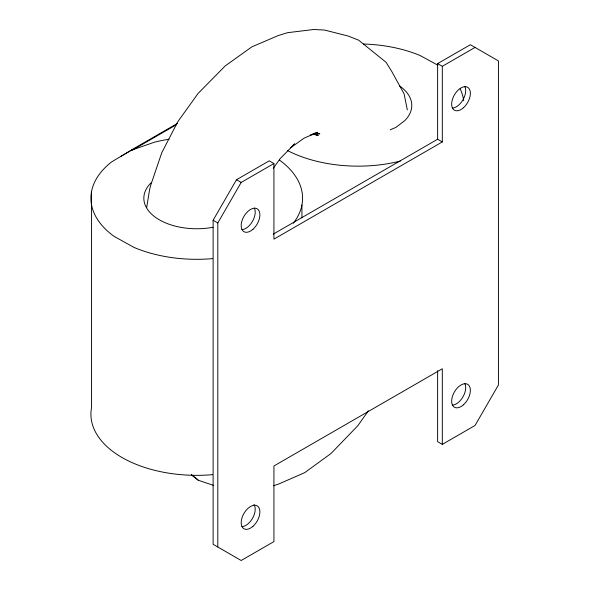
<?xml version="1.0" encoding="UTF-8"?>
<svg xmlns="http://www.w3.org/2000/svg" width="590" height="590" viewBox="0 0 590 590"><rect width="100%" height="100%" fill="white"/><g stroke="black" fill="none" stroke-linecap="round" stroke-linejoin="round"><path stroke-width="0.89" d="M146.667 207.665L149.609 189.479L150.915 184.648L161.756 152.758L177.774 121.754L197.989 93.545L225.225 65.91L251.782 46.898L278.332 35.525L287.529 32.693L313.784 29.5L324.544 30.053L348.174 36.042L358.654 40.179L386.074 62.311L391.893 71.692L404.084 93.847L407.336 109.888M437.625 370.623L437.625 441.681L442.308 444.381L442.308 368.772L273.922 465.982L273.922 541.598L241.185 560.5L213.115 544.297L213.115 220.24L236.502 179.736L269.247 160.834L273.922 163.533L273.922 239.149L442.308 141.932L442.308 66.316L475.046 47.414M217.799 546.996L217.799 222.946L241.185 182.435L273.922 163.533M368.374 410.773L357.887 425.656L330.997 453.518L304.742 472.634L278.473 484.117L273.458 485.769M273.295 168.231L280.147 158.666L294.646 143.849L290.568 147.817L304.123 138.112L317.663 132.308L312.648 133.856M177.56 123.332L131.393 149.985L132.005 150.339L176.506 124.645M121.105 156.225L131.651 150.133M273.236 234.142L437.625 139.233L437.625 63.617L470.37 44.715L498.432 60.917L498.432 384.975L475.046 425.478L442.308 444.381M390.233 129.807L395.964 127.359L404.688 120.729A52.916 30.555 0 0 0 399.393 85.808M310.215 134.926L319.81 133.76L317.125 133.62M213.322 485.312L198.38 480.29L191.521 474.862M313.209 134.262L318.202 135.523L314.971 134.247M437.869 65.21L420.183 55.548A105.839 61.102 0 0 0 363.514 44.021M437.625 63.617L442.308 66.316M437.625 139.233L442.308 141.932M236.502 179.736L241.185 182.435M213.115 220.24L217.799 222.946M191.411 474.729L198.38 480.29M301.925 204.995L301.925 217.865M91.568 191.425L91.568 407.461A105.839 61.102 0 0 0 212.621 474.655M464.817 383.611A13.231 7.641 -60 0 1 462.951 396.893A13.231 7.641 -60 0 1 452.382 405.146M464.817 86.56A13.231 7.641 -60 0 1 462.951 99.843A13.231 7.641 -60 0 1 452.382 108.095M254.334 208.078A13.231 7.641 -60 0 1 252.476 221.361A13.231 7.641 -60 0 1 241.907 229.613M253.958 504.516A13.231 7.641 -60 0 1 252.756 517.909A13.231 7.641 -60 0 1 241.907 526.663M400.485 161.041A105.839 61.102 0 0 1 287.441 150.524M460.148 88.817A105.839 61.102 0 0 1 463.681 100.669M279.431 160.067A105.839 61.102 0 0 1 293.274 223.271M212.621 258.619A105.839 61.102 0 0 1 133.982 247.409L114.062 236.354A105.839 61.102 0 0 1 111.532 161.97L130.685 150.472L154.329 142.227A105.839 61.102 0 0 1 169.138 139.218M213.086 227.268A52.916 30.555 0 0 1 155.62 217.43A52.916 30.555 0 0 1 150.922 182.93M463.438 404.814A13.231 7.641 -60 0 0 467.627 384.319A13.231 7.641 -60 0 0 451.977 398.198A13.231 7.641 -60 0 0 463.438 404.814M463.438 107.764A13.231 7.641 -60 0 0 467.627 87.268A13.231 7.641 -60 0 0 451.977 101.148A13.231 7.641 -60 0 0 463.438 107.764M252.955 526.332A13.231 7.641 -60 0 0 257.151 505.837A13.231 7.641 -60 0 0 241.502 519.716A13.231 7.641 -60 0 0 252.955 526.332M252.955 229.281A13.231 7.641 -60 0 0 257.151 208.786A13.231 7.641 -60 0 0 241.502 222.666A13.231 7.641 -60 0 0 252.955 229.281"/></g></svg>
